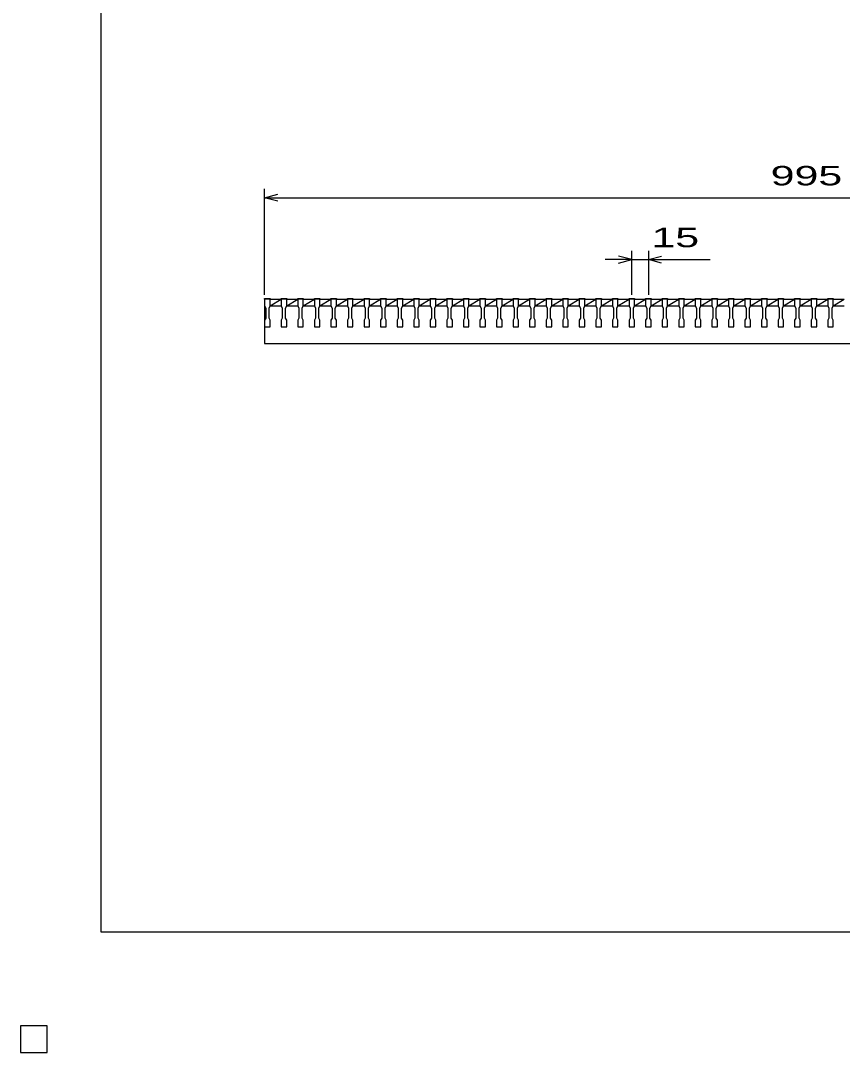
# Model space of a CAD drawing. Units: millimetres, scale not verified. Extents: x -1456 to 1385, y -1026 to 843.
# Drawn here: x -1456 to -712, y -1026 to -92 of the extents above; entities that cross this region are included whole.
import ezdxf
from ezdxf.enums import TextEntityAlignment as Align

# ---------------------------------------------------------------- set-up
doc = ezdxf.new("R2010")
doc.units = ezdxf.units.MM
doc.header["$LTSCALE"] = 8
for name, color, linetype, lineweight in [('0_2', 150, 'Continuous', 25), ('16', 3, 'Continuous', 25), ('22', 4, 'Continuous', 25), ('24', 2, 'Continuous', 25)]:
    doc.layers.add(name, color=color, linetype=linetype, lineweight=lineweight)
doc.styles.add('ベクトル', font='')
doc.styles.get('ベクトル').set_extended_font_data('ベクトル')

msp = doc.modelspace()

# ---------------------------------------------------------------- linework, layer by layer
at = {"layer": '0_2'}
for p, q in [((-1383.2, -917.2), (-1383.2, 842.8)), ((1384.8, -917.2), (-1383.2, -917.2)), ((-1432, -1002), (-1456, -1002)), ((-1456, -1002), (-1456, -1026)), ((-1432, -1002), (-1456, -1002)), ((-1456, -1002), (-1456, -1026)), ((-1432, -1002), (-1456, -1002)), ((-1456, -1002), (-1456, -1026)), ((-1432, -1002), (-1456, -1002)), ((-1456, -1002), (-1456, -1026)), ((-1432, -1002), (-1456, -1002)), ((-1456, -1002), (-1456, -1026)), ((-1432, -1026), (-1432, -1002)), ((-1432, -1026), (-1432, -1002)), ((-1432, -1026), (-1432, -1002)), ((-1432, -1026), (-1432, -1002)), ((-1432, -1026), (-1432, -1002)), ((-1456, -1026), (-1432, -1026)), ((-1456, -1026), (-1432, -1026)), ((-1456, -1026), (-1432, -1026)), ((-1456, -1026), (-1432, -1026)), ((-1456, -1026), (-1432, -1026))]:
    msp.add_line(p, q, dxfattribs=at)
at = {"layer": '16'}
for p, q in [((-1235, -344), (-1235, -343.3)), ((-1235, -343.3), (-1230, -343.3)), ((-1235, -344), (-1235, -350)), ((-1230, -344), (-1235, -344)), ((-1235, -344), (-1235, -384)), ((-1230, -343.3), (-1230, -344)), ((-1230, -350), (-1230, -344)), ((-1230, -344), (-1220, -344)), ((-1230, -350), (-1220, -344)), ((-1220, -344), (-1220, -343.3)), ((-1220, -343.3), (-1215, -343.3)), ((-1220, -344), (-1220, -350)), ((-1215, -344), (-1220, -344)), ((-1215, -343.3), (-1215, -344)), ((-1215, -350), (-1215, -344)), ((-1215, -344), (-1205, -344)), ((-1215, -350), (-1205, -344)), ((-1205, -344), (-1205, -343.3)), ((-1205, -343.3), (-1200, -343.3)), ((-1205, -344), (-1205, -350)), ((-1200, -344), (-1205, -344)), ((-1200, -343.3), (-1200, -344)), ((-1200, -350), (-1200, -344)), ((-1200, -344), (-1190, -344)), ((-1200, -350), (-1190, -344)), ((-1190, -344), (-1190, -343.3)), ((-1190, -343.3), (-1185, -343.3)), ((-1190, -344), (-1190, -350)), ((-1185, -344), (-1190, -344)), ((-1185, -343.3), (-1185, -344)), ((-1185, -350), (-1185, -344)), ((-1185, -344), (-1175, -344)), ((-1185, -350), (-1175, -344)), ((-1175, -344), (-1175, -343.3)), ((-1175, -343.3), (-1170, -343.3)), ((-1175, -344), (-1175, -350)), ((-1170, -344), (-1175, -344)), ((-1170, -343.3), (-1170, -344)), ((-1170, -350), (-1170, -344)), ((-1170, -344), (-1160, -344)), ((-1170, -350), (-1160, -344)), ((-1160, -344), (-1160, -343.3)), ((-1160, -343.3), (-1155, -343.3)), ((-1160, -344), (-1160, -350)), ((-1155, -344), (-1160, -344)), ((-1155, -343.3), (-1155, -344)), ((-1155, -350), (-1155, -344)), ((-1155, -344), (-1145, -344)), ((-1155, -350), (-1145, -344)), ((-1145, -344), (-1145, -343.3)), ((-1145, -343.3), (-1140, -343.3)), ((-1145, -344), (-1145, -350)), ((-1140, -344), (-1145, -344)), ((-1140, -343.3), (-1140, -344)), ((-1140, -350), (-1140, -344)), ((-1140, -344), (-1130, -344)), ((-1140, -350), (-1130, -344)), ((-1130, -344), (-1130, -343.3)), ((-1130, -343.3), (-1125, -343.3)), ((-1130, -344), (-1130, -350)), ((-1125, -344), (-1130, -344)), ((-1125, -343.3), (-1125, -344)), ((-1125, -350), (-1125, -344)), ((-1125, -344), (-1115, -344)), ((-1125, -350), (-1115, -344)), ((-1115, -344), (-1115, -343.3)), ((-1115, -343.3), (-1110, -343.3)), ((-1115, -344), (-1115, -350)), ((-1110, -344), (-1115, -344)), ((-1110, -343.3), (-1110, -344)), ((-1110, -350), (-1110, -344)), ((-1110, -344), (-1100, -344)), ((-1110, -350), (-1100, -344)), ((-1100, -344), (-1100, -343.3)), ((-1100, -343.3), (-1095, -343.3)), ((-1100, -344), (-1100, -350)), ((-1095, -344), (-1100, -344)), ((-1095, -343.3), (-1095, -344)), ((-1095, -350), (-1095, -344)), ((-1095, -344), (-1085, -344)), ((-1095, -350), (-1085, -344)), ((-1085, -344), (-1085, -343.3)), ((-1085, -343.3), (-1080, -343.3)), ((-1085, -344), (-1085, -350)), ((-1080, -344), (-1085, -344)), ((-1080, -343.3), (-1080, -344)), ((-1080, -350), (-1080, -344)), ((-1080, -344), (-1070, -344)), ((-1080, -350), (-1070, -344)), ((-1070, -344), (-1070, -343.3)), ((-1070, -343.3), (-1065, -343.3)), ((-1070, -344), (-1070, -350)), ((-1065, -344), (-1070, -344)), ((-1065, -343.3), (-1065, -344)), ((-1065, -350), (-1065, -344)), ((-1065, -344), (-1055, -344)), ((-1065, -350), (-1055, -344)), ((-1055, -344), (-1055, -343.3)), ((-1055, -343.3), (-1050, -343.3)), ((-1055, -344), (-1055, -350)), ((-1050, -344), (-1055, -344)), ((-1050, -343.3), (-1050, -344)), ((-1050, -350), (-1050, -344)), ((-1050, -344), (-1040, -344)), ((-1050, -350), (-1040, -344)), ((-1040, -344), (-1040, -343.3)), ((-1040, -343.3), (-1035, -343.3)), ((-1040, -344), (-1040, -350)), ((-1035, -344), (-1040, -344)), ((-1035, -343.3), (-1035, -344)), ((-1035, -350), (-1035, -344)), ((-1035, -344), (-1025, -344)), ((-1035, -350), (-1025, -344)), ((-1025, -344), (-1025, -343.3)), ((-1025, -343.3), (-1020, -343.3)), ((-1025, -344), (-1025, -350)), ((-1020, -344), (-1025, -344)), ((-1020, -343.3), (-1020, -344)), ((-1020, -350), (-1020, -344)), ((-1020, -344), (-1010, -344)), ((-1020, -350), (-1010, -344)), ((-1010, -344), (-1010, -343.3)), ((-1010, -343.3), (-1005, -343.3)), ((-1010, -344), (-1010, -350)), ((-1005, -344), (-1010, -344)), ((-1005, -343.3), (-1005, -344)), ((-1005, -350), (-1005, -344)), ((-1005, -344), (-995, -344)), ((-1005, -350), (-995, -344)), ((-995, -344), (-995, -343.3)), ((-995, -343.3), (-990, -343.3)), ((-995, -344), (-995, -350)), ((-990, -344), (-995, -344)), ((-990, -343.3), (-990, -344)), ((-990, -350), (-990, -344)), ((-990, -344), (-980, -344)), ((-990, -350), (-980, -344)), ((-980, -344), (-980, -343.3)), ((-980, -343.3), (-975, -343.3)), ((-980, -344), (-980, -350)), ((-975, -344), (-980, -344)), ((-975, -343.3), (-975, -344)), ((-975, -350), (-975, -344)), ((-975, -344), (-965, -344)), ((-975, -350), (-965, -344)), ((-965, -344), (-965, -343.3)), ((-965, -343.3), (-960, -343.3)), ((-965, -344), (-965, -350)), ((-960, -344), (-965, -344)), ((-960, -343.3), (-960, -344)), ((-960, -350), (-960, -344)), ((-960, -344), (-950, -344)), ((-960, -350), (-950, -344)), ((-950, -344), (-950, -343.3)), ((-950, -343.3), (-945, -343.3)), ((-950, -344), (-950, -350)), ((-945, -344), (-950, -344)), ((-945, -343.3), (-945, -344)), ((-945, -350), (-945, -344)), ((-945, -344), (-935, -344)), ((-945, -350), (-935, -344)), ((-935, -344), (-935, -343.3)), ((-935, -343.3), (-930, -343.3)), ((-935, -344), (-935, -350)), ((-930, -344), (-935, -344)), ((-930, -343.3), (-930, -344)), ((-930, -350), (-930, -344)), ((-930, -344), (-920, -344)), ((-930, -350), (-920, -344)), ((-920, -344), (-920, -343.3)), ((-920, -343.3), (-915, -343.3)), ((-920, -344), (-920, -350)), ((-915, -344), (-920, -344)), ((-915, -343.3), (-915, -344)), ((-915, -350), (-915, -344)), ((-915, -344), (-905, -344)), ((-915, -350), (-905, -344)), ((-905, -344), (-905, -343.3)), ((-905, -343.3), (-900, -343.3)), ((-905, -344), (-905, -350)), ((-900, -344), (-905, -344)), ((-900, -343.3), (-900, -344)), ((-900, -350), (-900, -344)), ((-900, -344), (-890, -344)), ((-900, -350), (-890, -344)), ((-890, -344), (-890, -343.3)), ((-890, -343.3), (-885, -343.3)), ((-890, -344), (-890, -350)), ((-885, -344), (-890, -344)), ((-885, -343.3), (-885, -344)), ((-885, -350), (-885, -344)), ((-885, -344), (-875, -344)), ((-885, -350), (-875, -344)), ((-875, -344), (-875, -343.3)), ((-875, -343.3), (-870, -343.3)), ((-875, -344), (-875, -350)), ((-870, -344), (-875, -344)), ((-870, -343.3), (-870, -344)), ((-870, -350), (-870, -344)), ((-870, -344), (-860, -344)), ((-870, -350), (-860, -344)), ((-860, -344), (-860, -343.3)), ((-860, -343.3), (-855, -343.3)), ((-860, -344), (-860, -350)), ((-855, -344), (-860, -344)), ((-855, -343.3), (-855, -344)), ((-855, -350), (-855, -344)), ((-855, -344), (-845, -344)), ((-855, -350), (-845, -344)), ((-845, -344), (-845, -343.3)), ((-845, -343.3), (-840, -343.3)), ((-845, -344), (-845, -350)), ((-840, -344), (-845, -344)), ((-840, -343.3), (-840, -344)), ((-840, -350), (-840, -344)), ((-840, -344), (-830, -344)), ((-840, -350), (-830, -344)), ((-830, -344), (-830, -343.3)), ((-830, -343.3), (-825, -343.3)), ((-830, -344), (-830, -350)), ((-825, -344), (-830, -344)), ((-825, -343.3), (-825, -344)), ((-825, -350), (-825, -344)), ((-825, -344), (-815, -344)), ((-825, -350), (-815, -344)), ((-815, -344), (-815, -343.3)), ((-815, -343.3), (-810, -343.3)), ((-815, -344), (-815, -350)), ((-810, -344), (-815, -344)), ((-810, -343.3), (-810, -344)), ((-810, -350), (-810, -344)), ((-810, -344), (-800, -344)), ((-810, -350), (-800, -344)), ((-800, -344), (-800, -343.3)), ((-800, -343.3), (-795, -343.3)), ((-800, -344), (-800, -350)), ((-795, -344), (-800, -344)), ((-795, -343.3), (-795, -344)), ((-795, -350), (-795, -344)), ((-795, -344), (-785, -344)), ((-795, -350), (-785, -344)), ((-785, -344), (-785, -343.3)), ((-785, -343.3), (-780, -343.3)), ((-785, -344), (-785, -350)), ((-780, -344), (-785, -344)), ((-780, -343.3), (-780, -344)), ((-780, -350), (-780, -344)), ((-780, -344), (-770, -344)), ((-780, -350), (-770, -344)), ((-770, -344), (-770, -343.3)), ((-770, -343.3), (-765, -343.3)), ((-770, -344), (-770, -350)), ((-765, -344), (-770, -344)), ((-765, -343.3), (-765, -344)), ((-765, -350), (-765, -344)), ((-765, -344), (-755, -344)), ((-765, -350), (-755, -344)), ((-755, -344), (-755, -343.3)), ((-755, -343.3), (-750, -343.3)), ((-755, -344), (-755, -350)), ((-750, -344), (-755, -344)), ((-750, -343.3), (-750, -344)), ((-750, -350), (-750, -344)), ((-750, -344), (-740, -344)), ((-750, -350), (-740, -344)), ((-740, -344), (-740, -343.3)), ((-740, -343.3), (-735, -343.3)), ((-740, -344), (-740, -350)), ((-735, -344), (-740, -344)), ((-735, -343.3), (-735, -344)), ((-735, -350), (-735, -344)), ((-735, -344), (-725, -344)), ((-735, -350), (-725, -344)), ((-725, -344), (-725, -343.3)), ((-725, -343.3), (-720, -343.3)), ((-725, -344), (-725, -350)), ((-720, -344), (-725, -344)), ((-720, -343.3), (-720, -344)), ((-720, -350), (-720, -344)), ((-720, -344), (-710, -344)), ((-720, -350), (-710, -344)), ((-1235, -350), (-1234, -352)), ((-1234, -352), (-1234, -361)), ((-1231, -352), (-1230, -350)), ((-1231, -361), (-1231, -352)), ((-1230, -350), (-1220, -350)), ((-1220, -350), (-1219, -352)), ((-1219, -352), (-1219, -361)), ((-1216, -352), (-1215, -350)), ((-1216, -361), (-1216, -352)), ((-1215, -350), (-1205, -350)), ((-1205, -350), (-1204, -352)), ((-1204, -352), (-1204, -361)), ((-1201, -352), (-1200, -350)), ((-1201, -361), (-1201, -352)), ((-1200, -350), (-1190, -350)), ((-1190, -350), (-1189, -352)), ((-1189, -352), (-1189, -361)), ((-1186, -352), (-1185, -350)), ((-1186, -361), (-1186, -352)), ((-1185, -350), (-1175, -350)), ((-1175, -350), (-1174, -352)), ((-1174, -352), (-1174, -361)), ((-1171, -352), (-1170, -350)), ((-1171, -361), (-1171, -352)), ((-1170, -350), (-1160, -350)), ((-1160, -350), (-1159, -352)), ((-1159, -352), (-1159, -361)), ((-1156, -352), (-1155, -350)), ((-1156, -361), (-1156, -352)), ((-1155, -350), (-1145, -350)), ((-1145, -350), (-1144, -352)), ((-1144, -352), (-1144, -361)), ((-1141, -352), (-1140, -350)), ((-1141, -361), (-1141, -352)), ((-1140, -350), (-1130, -350)), ((-1130, -350), (-1129, -352)), ((-1129, -352), (-1129, -361)), ((-1126, -352), (-1125, -350)), ((-1126, -361), (-1126, -352)), ((-1125, -350), (-1115, -350)), ((-1115, -350), (-1114, -352)), ((-1114, -352), (-1114, -361)), ((-1111, -352), (-1110, -350)), ((-1111, -361), (-1111, -352)), ((-1110, -350), (-1100, -350)), ((-1100, -350), (-1099, -352)), ((-1099, -352), (-1099, -361)), ((-1096, -352), (-1095, -350)), ((-1096, -361), (-1096, -352)), ((-1095, -350), (-1085, -350)), ((-1085, -350), (-1084, -352)), ((-1084, -352), (-1084, -361)), ((-1081, -352), (-1080, -350)), ((-1081, -361), (-1081, -352)), ((-1080, -350), (-1070, -350)), ((-1070, -350), (-1069, -352)), ((-1069, -352), (-1069, -361)), ((-1066, -352), (-1065, -350)), ((-1066, -361), (-1066, -352)), ((-1065, -350), (-1055, -350)), ((-1055, -350), (-1054, -352)), ((-1054, -352), (-1054, -361)), ((-1051, -352), (-1050, -350)), ((-1051, -361), (-1051, -352)), ((-1050, -350), (-1040, -350)), ((-1040, -350), (-1039, -352)), ((-1039, -352), (-1039, -361)), ((-1036, -352), (-1035, -350)), ((-1036, -361), (-1036, -352)), ((-1035, -350), (-1025, -350)), ((-1025, -350), (-1024, -352)), ((-1024, -352), (-1024, -361)), ((-1021, -352), (-1020, -350)), ((-1021, -361), (-1021, -352)), ((-1020, -350), (-1010, -350)), ((-1010, -350), (-1009, -352)), ((-1009, -352), (-1009, -361)), ((-1006, -352), (-1005, -350)), ((-1006, -361), (-1006, -352)), ((-1005, -350), (-995, -350)), ((-995, -350), (-994, -352)), ((-994, -352), (-994, -361)), ((-991, -352), (-990, -350)), ((-991, -361), (-991, -352)), ((-990, -350), (-980, -350)), ((-980, -350), (-979, -352)), ((-979, -352), (-979, -361)), ((-976, -352), (-975, -350)), ((-976, -361), (-976, -352)), ((-975, -350), (-965, -350)), ((-965, -350), (-964, -352)), ((-964, -352), (-964, -361)), ((-961, -352), (-960, -350)), ((-961, -361), (-961, -352)), ((-960, -350), (-950, -350)), ((-950, -350), (-949, -352)), ((-949, -352), (-949, -361)), ((-946, -352), (-945, -350)), ((-946, -361), (-946, -352)), ((-945, -350), (-935, -350)), ((-935, -350), (-934, -352)), ((-934, -352), (-934, -361)), ((-931, -352), (-930, -350)), ((-931, -361), (-931, -352)), ((-930, -350), (-920, -350)), ((-920, -350), (-919, -352)), ((-919, -352), (-919, -361)), ((-916, -352), (-915, -350)), ((-916, -361), (-916, -352)), ((-915, -350), (-905, -350)), ((-905, -350), (-904, -352)), ((-904, -352), (-904, -361)), ((-901, -352), (-900, -350)), ((-901, -361), (-901, -352)), ((-900, -350), (-890, -350)), ((-890, -350), (-889, -352)), ((-889, -352), (-889, -361)), ((-886, -352), (-885, -350)), ((-886, -361), (-886, -352)), ((-885, -350), (-875, -350)), ((-875, -350), (-874, -352)), ((-874, -352), (-874, -361)), ((-871, -352), (-870, -350)), ((-871, -361), (-871, -352)), ((-870, -350), (-860, -350)), ((-860, -350), (-859, -352)), ((-859, -352), (-859, -361)), ((-856, -352), (-855, -350)), ((-856, -361), (-856, -352)), ((-855, -350), (-845, -350)), ((-845, -350), (-844, -352)), ((-844, -352), (-844, -361)), ((-841, -352), (-840, -350)), ((-841, -361), (-841, -352)), ((-840, -350), (-830, -350)), ((-830, -350), (-829, -352)), ((-829, -352), (-829, -361)), ((-826, -352), (-825, -350)), ((-826, -361), (-826, -352)), ((-825, -350), (-815, -350)), ((-815, -350), (-814, -352)), ((-814, -352), (-814, -361)), ((-811, -352), (-810, -350)), ((-811, -361), (-811, -352)), ((-810, -350), (-800, -350)), ((-800, -350), (-799, -352)), ((-799, -352), (-799, -361)), ((-796, -352), (-795, -350)), ((-796, -361), (-796, -352)), ((-795, -350), (-785, -350)), ((-785, -350), (-784, -352)), ((-784, -352), (-784, -361)), ((-781, -352), (-780, -350)), ((-781, -361), (-781, -352)), ((-780, -350), (-770, -350)), ((-770, -350), (-769, -352)), ((-769, -352), (-769, -361)), ((-766, -352), (-765, -350)), ((-766, -361), (-766, -352)), ((-765, -350), (-755, -350)), ((-755, -350), (-754, -352)), ((-754, -352), (-754, -361)), ((-751, -352), (-750, -350)), ((-751, -361), (-751, -352)), ((-750, -350), (-740, -350)), ((-740, -350), (-739, -352)), ((-739, -352), (-739, -361)), ((-736, -352), (-735, -350)), ((-736, -361), (-736, -352)), ((-735, -350), (-725, -350)), ((-725, -350), (-724, -352)), ((-724, -352), (-724, -361)), ((-721, -352), (-720, -350)), ((-721, -361), (-721, -352)), ((-720, -350), (-710, -350)), ((-1234, -361), (-1235, -363)), ((-1235, -363), (-1235, -369)), ((-1230, -363), (-1231, -361)), ((-1230, -369), (-1230, -363)), ((-1219, -361), (-1220, -363)), ((-1220, -363), (-1220, -369)), ((-1215, -363), (-1216, -361)), ((-1215, -369), (-1215, -363)), ((-1204, -361), (-1205, -363)), ((-1205, -363), (-1205, -369)), ((-1200, -363), (-1201, -361)), ((-1200, -369), (-1200, -363)), ((-1189, -361), (-1190, -363)), ((-1190, -363), (-1190, -369)), ((-1185, -363), (-1186, -361)), ((-1185, -369), (-1185, -363)), ((-1174, -361), (-1175, -363)), ((-1175, -363), (-1175, -369)), ((-1170, -363), (-1171, -361)), ((-1170, -369), (-1170, -363)), ((-1159, -361), (-1160, -363)), ((-1160, -363), (-1160, -369)), ((-1155, -363), (-1156, -361)), ((-1155, -369), (-1155, -363)), ((-1144, -361), (-1145, -363)), ((-1145, -363), (-1145, -369)), ((-1140, -363), (-1141, -361)), ((-1140, -369), (-1140, -363)), ((-1129, -361), (-1130, -363)), ((-1130, -363), (-1130, -369)), ((-1125, -363), (-1126, -361)), ((-1125, -369), (-1125, -363)), ((-1114, -361), (-1115, -363)), ((-1115, -363), (-1115, -369)), ((-1110, -363), (-1111, -361)), ((-1110, -369), (-1110, -363)), ((-1099, -361), (-1100, -363)), ((-1100, -363), (-1100, -369)), ((-1095, -363), (-1096, -361)), ((-1095, -369), (-1095, -363)), ((-1084, -361), (-1085, -363)), ((-1085, -363), (-1085, -369)), ((-1080, -363), (-1081, -361)), ((-1080, -369), (-1080, -363)), ((-1069, -361), (-1070, -363)), ((-1070, -363), (-1070, -369)), ((-1065, -363), (-1066, -361)), ((-1065, -369), (-1065, -363)), ((-1054, -361), (-1055, -363)), ((-1055, -363), (-1055, -369)), ((-1050, -363), (-1051, -361)), ((-1050, -369), (-1050, -363)), ((-1039, -361), (-1040, -363)), ((-1040, -363), (-1040, -369)), ((-1035, -363), (-1036, -361)), ((-1035, -369), (-1035, -363)), ((-1024, -361), (-1025, -363)), ((-1025, -363), (-1025, -369)), ((-1020, -363), (-1021, -361)), ((-1020, -369), (-1020, -363)), ((-1009, -361), (-1010, -363)), ((-1010, -363), (-1010, -369)), ((-1005, -363), (-1006, -361)), ((-1005, -369), (-1005, -363)), ((-994, -361), (-995, -363)), ((-995, -363), (-995, -369)), ((-990, -363), (-991, -361)), ((-990, -369), (-990, -363)), ((-979, -361), (-980, -363)), ((-980, -363), (-980, -369)), ((-975, -363), (-976, -361)), ((-975, -369), (-975, -363)), ((-964, -361), (-965, -363)), ((-965, -363), (-965, -369)), ((-960, -363), (-961, -361)), ((-960, -369), (-960, -363)), ((-949, -361), (-950, -363)), ((-950, -363), (-950, -369)), ((-945, -363), (-946, -361)), ((-945, -369), (-945, -363)), ((-934, -361), (-935, -363)), ((-935, -363), (-935, -369)), ((-930, -363), (-931, -361)), ((-930, -369), (-930, -363)), ((-919, -361), (-920, -363)), ((-920, -363), (-920, -369)), ((-915, -363), (-916, -361)), ((-915, -369), (-915, -363)), ((-904, -361), (-905, -363)), ((-905, -363), (-905, -369)), ((-900, -363), (-901, -361)), ((-900, -369), (-900, -363)), ((-889, -361), (-890, -363)), ((-890, -363), (-890, -369)), ((-885, -363), (-886, -361)), ((-885, -369), (-885, -363)), ((-874, -361), (-875, -363)), ((-875, -363), (-875, -369)), ((-870, -363), (-871, -361)), ((-870, -369), (-870, -363)), ((-859, -361), (-860, -363)), ((-860, -363), (-860, -369)), ((-855, -363), (-856, -361)), ((-855, -369), (-855, -363)), ((-844, -361), (-845, -363)), ((-845, -363), (-845, -369)), ((-840, -363), (-841, -361)), ((-840, -369), (-840, -363)), ((-829, -361), (-830, -363)), ((-830, -363), (-830, -369)), ((-825, -363), (-826, -361)), ((-825, -369), (-825, -363)), ((-814, -361), (-815, -363)), ((-815, -363), (-815, -369)), ((-810, -363), (-811, -361)), ((-810, -369), (-810, -363)), ((-799, -361), (-800, -363)), ((-800, -363), (-800, -369)), ((-795, -363), (-796, -361)), ((-795, -369), (-795, -363)), ((-784, -361), (-785, -363)), ((-785, -363), (-785, -369)), ((-780, -363), (-781, -361)), ((-780, -369), (-780, -363)), ((-769, -361), (-770, -363)), ((-770, -363), (-770, -369)), ((-765, -363), (-766, -361)), ((-765, -369), (-765, -363)), ((-754, -361), (-755, -363)), ((-755, -363), (-755, -369)), ((-750, -363), (-751, -361)), ((-750, -369), (-750, -363)), ((-739, -361), (-740, -363)), ((-740, -363), (-740, -369)), ((-735, -363), (-736, -361)), ((-735, -369), (-735, -363)), ((-724, -361), (-725, -363)), ((-725, -363), (-725, -369)), ((-720, -363), (-721, -361)), ((-720, -369), (-720, -363)), ((-1235, -369), (-1230, -369)), ((-1220, -369), (-1215, -369)), ((-1205, -369), (-1200, -369)), ((-1190, -369), (-1185, -369)), ((-1175, -369), (-1170, -369)), ((-1160, -369), (-1155, -369)), ((-1145, -369), (-1140, -369)), ((-1130, -369), (-1125, -369)), ((-1115, -369), (-1110, -369)), ((-1100, -369), (-1095, -369)), ((-1085, -369), (-1080, -369)), ((-1070, -369), (-1065, -369)), ((-1055, -369), (-1050, -369)), ((-1040, -369), (-1035, -369)), ((-1025, -369), (-1020, -369)), ((-1010, -369), (-1005, -369)), ((-995, -369), (-990, -369)), ((-980, -369), (-975, -369)), ((-965, -369), (-960, -369)), ((-950, -369), (-945, -369)), ((-935, -369), (-930, -369)), ((-920, -369), (-915, -369)), ((-905, -369), (-900, -369)), ((-890, -369), (-885, -369)), ((-875, -369), (-870, -369)), ((-860, -369), (-855, -369)), ((-845, -369), (-840, -369)), ((-830, -369), (-825, -369)), ((-815, -369), (-810, -369)), ((-800, -369), (-795, -369)), ((-785, -369), (-780, -369)), ((-770, -369), (-765, -369)), ((-755, -369), (-750, -369)), ((-740, -369), (-735, -369)), ((-725, -369), (-720, -369)), ((-1235, -384), (-240, -384)), ((-1432, -1002), (-1456, -1002)), ((-1456, -1002), (-1456, -1026)), ((-1432, -1002), (-1456, -1002)), ((-1456, -1002), (-1456, -1026)), ((-1432, -1002), (-1456, -1002)), ((-1456, -1002), (-1456, -1026)), ((-1432, -1002), (-1456, -1002)), ((-1456, -1002), (-1456, -1026)), ((-1432, -1002), (-1456, -1002)), ((-1456, -1002), (-1456, -1026)), ((-1432, -1026), (-1432, -1002)), ((-1432, -1026), (-1432, -1002)), ((-1432, -1026), (-1432, -1002)), ((-1432, -1026), (-1432, -1002)), ((-1432, -1026), (-1432, -1002)), ((-1456, -1026), (-1432, -1026)), ((-1456, -1026), (-1432, -1026)), ((-1456, -1026), (-1432, -1026)), ((-1456, -1026), (-1432, -1026)), ((-1456, -1026), (-1432, -1026))]:
    msp.add_line(p, q, dxfattribs=at)
at = {"layer": '22'}
for p, q in [((-1235, -340), (-1235, -244)), ((-1235, -252), (-1223, -248.8)), ((-1223, -255.2), (-1235, -252)), ((-1235, -252), (-240, -252)), ((-902.5, -308), (-926.5, -308)), ((-902.5, -308), (-914.5, -304.8)), ((-914.5, -311.2), (-902.5, -308)), ((-902.5, -340), (-902.5, -300)), ((-902.5, -308), (-887.5, -308)), ((-887.5, -300), (-887.5, -340)), ((-887.5, -308), (-875.5, -304.8)), ((-875.5, -311.2), (-887.5, -308)), ((-887.5, -308), (-831.5, -308))]:
    msp.add_line(p, q, dxfattribs=at)
at = {"layer": '22', "color": 2}
for p, q in [((-1432, -1002), (-1456, -1002)), ((-1456, -1002), (-1456, -1026)), ((-1432, -1002), (-1456, -1002)), ((-1456, -1002), (-1456, -1026)), ((-1432, -1002), (-1456, -1002)), ((-1456, -1002), (-1456, -1026)), ((-1432, -1026), (-1432, -1002)), ((-1432, -1026), (-1432, -1002)), ((-1432, -1026), (-1432, -1002)), ((-1456, -1026), (-1432, -1026)), ((-1456, -1026), (-1432, -1026)), ((-1456, -1026), (-1432, -1026))]:
    msp.add_line(p, q, dxfattribs=at)
at = {"layer": '24', "color": 4}
for p, q in [((-1432, -1002), (-1456, -1002)), ((-1456, -1002), (-1456, -1026)), ((-1432, -1002), (-1456, -1002)), ((-1456, -1002), (-1456, -1026)), ((-1432, -1002), (-1456, -1002)), ((-1456, -1002), (-1456, -1026)), ((-1432, -1026), (-1432, -1002)), ((-1432, -1026), (-1432, -1002)), ((-1432, -1026), (-1432, -1002)), ((-1456, -1026), (-1432, -1026)), ((-1456, -1026), (-1432, -1026)), ((-1456, -1026), (-1432, -1026))]:
    msp.add_line(p, q, dxfattribs=at)

# ---------------------------------------------------------------- texts
at = {"layer": '22', "color": 2, "style": 'ベクトル', "width": 1.65}
for s, p in [(' 995 ', (-787.5, -232)), (' 15 ', (-895.5, -288))]:
    msp.add_text(s, height=17.6, dxfattribs=at).set_placement(p, align=Align.MIDDLE_LEFT)

doc.saveas('drawing.dxf')
